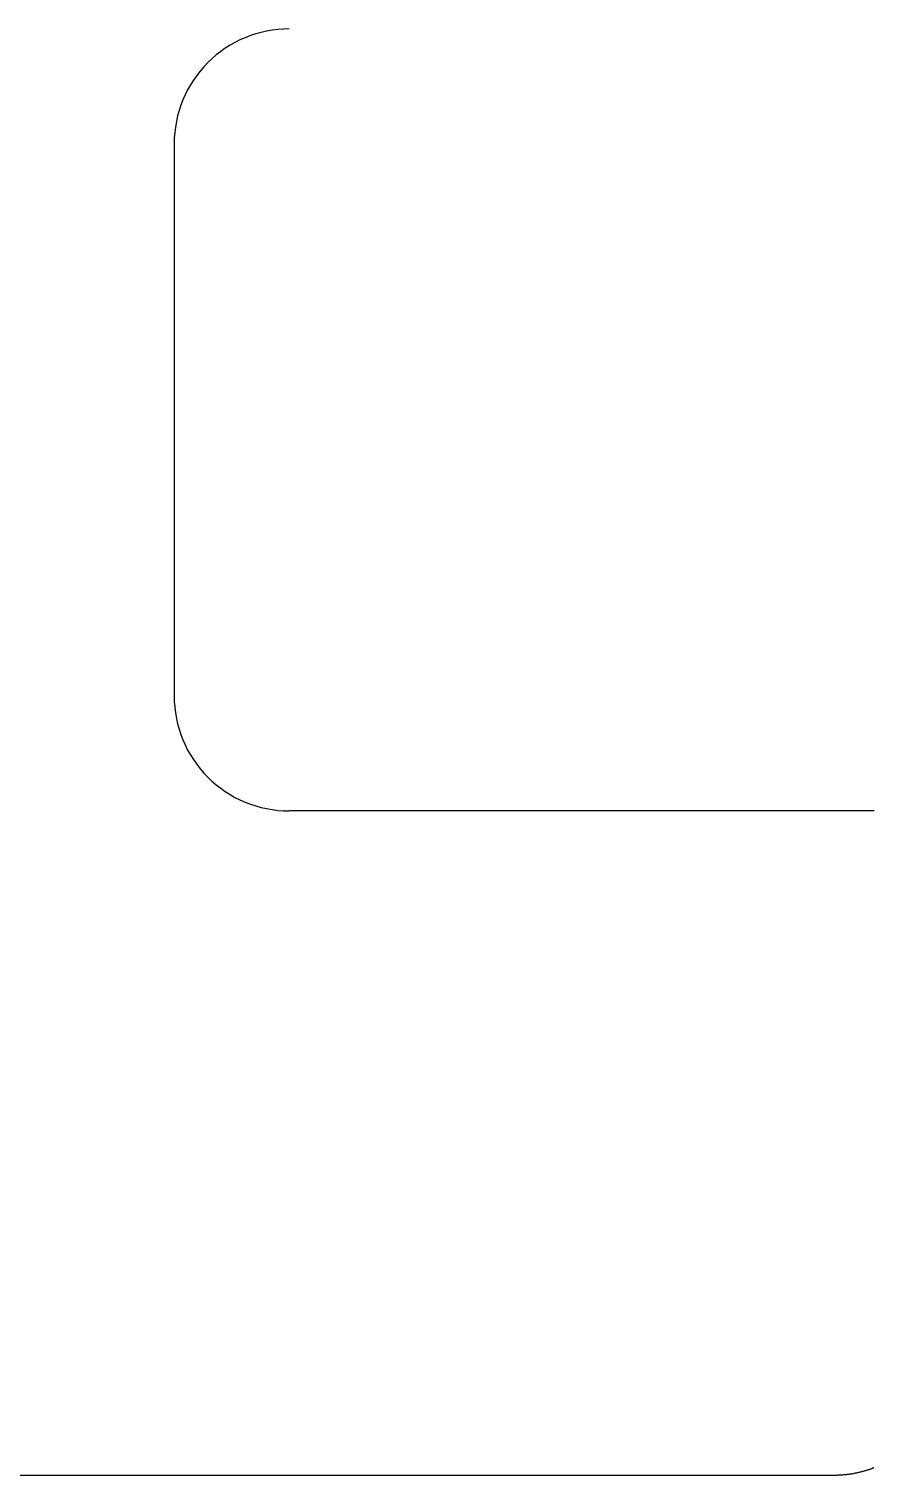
# Model space of a CAD drawing. Header units: millimetres. Extents: x -10 to 277, y -95 to 18.
# Drawn here: x 18.61 to 33.85, y -95.23 to -69.15 of the extents above; entities that cross this region are included whole.
import ezdxf

# ---------------------------------------------------------------- set-up
doc = ezdxf.new("R2010")
doc.units = ezdxf.units.MM
doc.header["$MEASUREMENT"] = 0
doc.layers.add('BLACK', color=7, linetype='CONTINUOUS')
doc.layers.add('Edge.Cuts', color=53, linetype='CONTINUOUS')

msp = doc.modelspace()

# ---------------------------------------------------------------- linework, layer by layer
at = {"layer": 'BLACK', "linetype": 'Continuous'}
for p, q in [((21.225, -71.225), (21.225, -81.175)), ((33.85, -83.25), (23.3, -83.25))]:
    msp.add_line(p, q, dxfattribs=at)
at = {"layer": 'BLACK'}
for centre, radius, start, end in [((23.29997, -71.225019), 2.07497, 89.9991716, 179.9994754), ((23.29997, -81.175019), 2.074981, 179.9994754, 270.0008284)]:
    msp.add_arc(centre, radius, start, end, dxfattribs=at)
at = {"layer": 'Edge.Cuts', "linetype": 'Continuous'}
for p, q in [((33.563988, -95.177232), (33.576316, -95.174417)), ((33.576316, -95.174417), (33.588626, -95.171524)), ((33.588626, -95.171524), (33.600918, -95.168553)), ((33.600918, -95.168553), (33.613191, -95.165505)), ((33.613191, -95.165505), (33.625446, -95.162379)), ((33.625446, -95.162379), (33.63768, -95.159175)), ((33.63768, -95.159175), (33.649894, -95.155894)), ((33.649894, -95.155894), (33.662087, -95.152535)), ((33.662087, -95.152535), (33.674259, -95.1491)), ((33.674259, -95.1491), (33.68641, -95.145587)), ((33.68641, -95.145587), (33.698538, -95.141998)), ((33.698538, -95.141998), (33.710644, -95.138332)), ((33.710644, -95.138332), (33.722726, -95.13459)), ((33.722726, -95.13459), (33.734785, -95.130771)), ((33.734785, -95.130771), (33.746819, -95.126875)), ((33.746819, -95.126875), (33.758829, -95.122904)), ((33.758829, -95.122904), (33.770814, -95.118857)), ((33.770814, -95.118857), (33.782773, -95.114734)), ((33.782773, -95.114734), (33.794706, -95.110535)), ((33.794706, -95.110535), (33.806613, -95.106261)), ((33.806613, -95.106261), (33.818492, -95.101912)), ((33.818492, -95.101912), (33.830344, -95.097487)), ((33.830344, -95.097487), (33.842167, -95.092988)), ((33.842167, -95.092988), (33.853962, -95.088414)), ((16.4166, -95.226), (33.125, -95.226)), ((33.125, -95.226), (33.137654, -95.22596)), ((33.137654, -95.22596), (33.150306, -95.22584)), ((33.150306, -95.22584), (33.162956, -95.22564)), ((33.162956, -95.22564), (33.175603, -95.22536)), ((33.175603, -95.22536), (33.188248, -95.225001)), ((33.188248, -95.225001), (33.200889, -95.224561)), ((33.200889, -95.224561), (33.213526, -95.224042)), ((33.213526, -95.224042), (33.226159, -95.223442)), ((33.226159, -95.223442), (33.238787, -95.222763)), ((33.238787, -95.222763), (33.25141, -95.222004)), ((33.25141, -95.222004), (33.264028, -95.221166)), ((33.264028, -95.221166), (33.27664, -95.220247)), ((33.27664, -95.220247), (33.289245, -95.219249)), ((33.289245, -95.219249), (33.301843, -95.218171)), ((33.301843, -95.218171), (33.314434, -95.217014)), ((33.314434, -95.217014), (33.327017, -95.215777)), ((33.327017, -95.215777), (33.339592, -95.21446)), ((33.339592, -95.21446), (33.352157, -95.213064)), ((33.352157, -95.213064), (33.364714, -95.211589)), ((33.364714, -95.211589), (33.377261, -95.210034)), ((33.377261, -95.210034), (33.389798, -95.2084)), ((33.389798, -95.2084), (33.402325, -95.206686)), ((33.402325, -95.206686), (33.41484, -95.204894)), ((33.41484, -95.204894), (33.427344, -95.203022)), ((33.427344, -95.203022), (33.439836, -95.201071)), ((33.439836, -95.201071), (33.452315, -95.199041)), ((33.452315, -95.199041), (33.464781, -95.196933)), ((33.464781, -95.196933), (33.477234, -95.194745)), ((33.477234, -95.194745), (33.489673, -95.192479)), ((33.489673, -95.192479), (33.502098, -95.190134)), ((33.502098, -95.190134), (33.514507, -95.18771)), ((33.514507, -95.18771), (33.526902, -95.185208)), ((33.526902, -95.185208), (33.53928, -95.182628)), ((33.53928, -95.182628), (33.551642, -95.179969)), ((33.551642, -95.179969), (33.563988, -95.177232))]:
    msp.add_line(p, q, dxfattribs=at)

doc.saveas('drawing.dxf')
